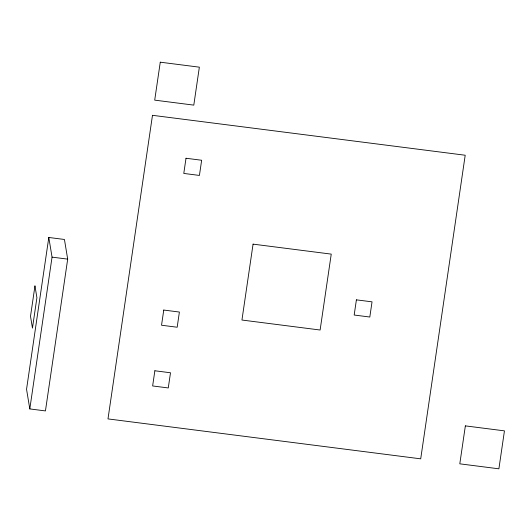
<?xml version="1.0" encoding="UTF-8"?>
<svg xmlns="http://www.w3.org/2000/svg" width="531" height="531" viewBox="0 0 531 531"><rect width="100%" height="100%" fill="white"/><g stroke="black" fill="none" stroke-linecap="round" stroke-linejoin="round"><path stroke-width="0.8" d="M48.799 237.476L26.55 389.269L29.802 408.923L45.44 410.921L67.689 259.128L64.437 239.468L48.799 237.476L52.051 257.13L29.802 408.923M52.051 257.13L67.689 259.128M34.96 285.943L30.506 316.303L32.457 328.098L36.911 297.738L34.96 285.943M152.483 115.313L107.985 418.906L420.705 458.837L465.202 155.238L152.483 115.313M160.269 62.187L154.707 100.133L193.795 105.125L199.357 67.171L160.269 62.187M154.86 370.771L152.636 385.951L168.274 387.949L170.497 372.769L154.86 370.771M163.76 310.051L161.537 325.231L177.175 327.229L179.398 312.049L163.76 310.051M186.009 158.251L183.786 173.431L199.424 175.429L201.647 160.249L186.009 158.251M253.068 244.134L241.944 320.034L320.12 330.016L331.244 254.117L253.068 244.134M356.401 299.849L354.177 315.029L369.815 317.027L372.039 301.847L356.401 299.849M465.362 425.875L459.8 463.828L498.888 468.813L504.45 430.867L465.362 425.875"/></g></svg>
